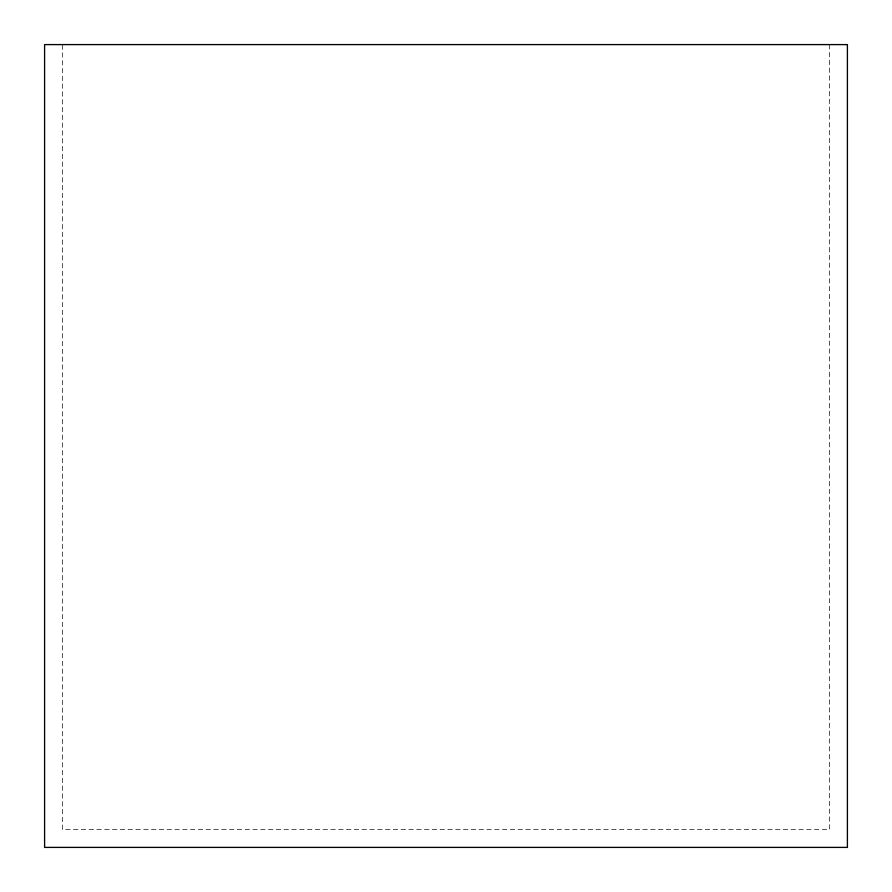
<?xml version="1.0" encoding="UTF-8"?>
<svg xmlns="http://www.w3.org/2000/svg" width="892" height="892" viewBox="0 0 892 892"><rect width="100%" height="100%" fill="white"/><g stroke="black" fill="none" stroke-linecap="round" stroke-linejoin="round"><path stroke-width="0.67" stroke-dasharray="4.46 3.34" d="M829.56 44.6L829.56 829.56L62.44 829.56L62.44 44.6"/><path stroke-width="1.34" d="M847.4 44.6L44.6 44.6L44.6 847.4L847.4 847.4L847.4 44.6"/></g></svg>
